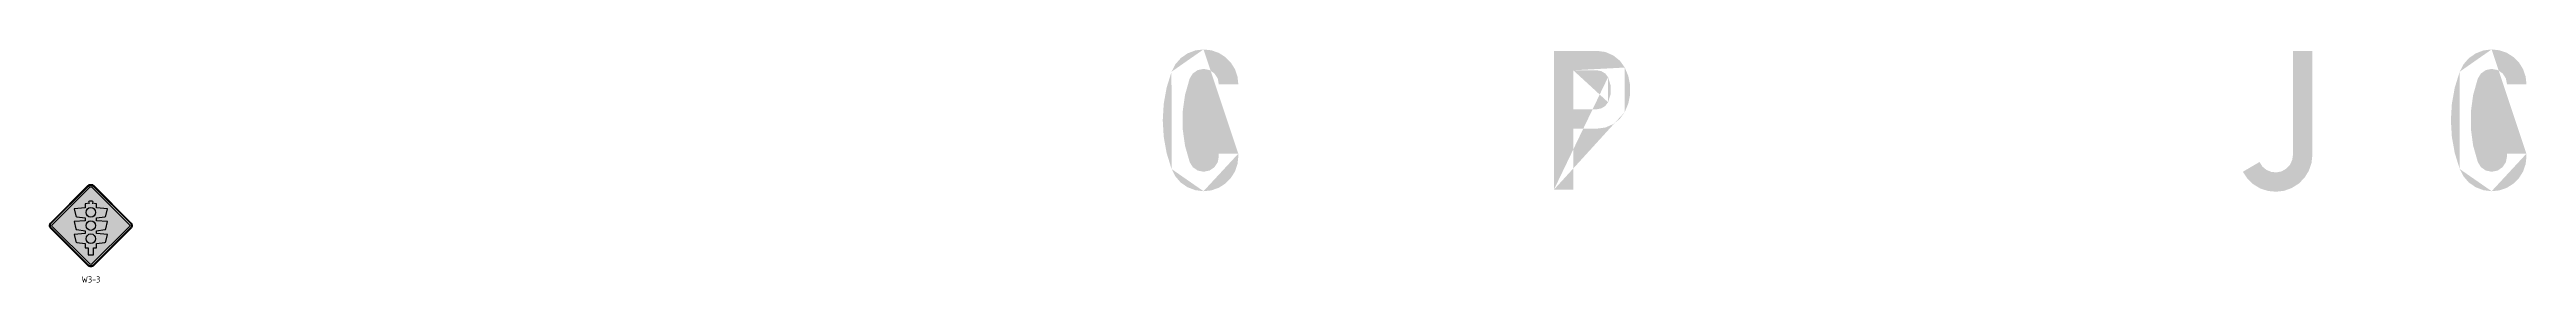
# Model space of a CAD drawing. Header units: millimetres. Extents: x 220 to 1473, y -1293 to 154.
# Drawn here: x 220 to 1198, y 61 to 154 of the extents above.
import ezdxf
from ezdxf.enums import TextEntityAlignment as Align

# ---------------------------------------------------------------- set-up
doc = ezdxf.new("R2010")
doc.units = ezdxf.units.MM
doc.linetypes.add('CENTERX2', pattern=[101.6, 63.5, -12.7, 12.7, -12.7])
doc.layers.add('FLUORO Yellow-Green', color=7, linetype='Continuous', true_color=0xd6e342)
for name, color, linetype in [('GREEN', 84, 'Continuous'), ('L25', 1, 'Continuous'), ('L35', 3, 'Continuous'), ('T25', 1, 'Continuous')]:
    doc.layers.add(name, color=color, linetype=linetype)
doc.styles.add('ISO', font='isocp2.shx')

msp = doc.modelspace()

# ---------------------------------------------------------------- hatches: boundary and pattern name
at = {"layer": 'FLUORO Yellow-Green'}
h = msp.add_hatch(color=256, dxfattribs=at)
edge = h.paths.add_edge_path()
edge.add_arc((235.86, 69.27), 1.6, 225, 315, ccw=False)
edge.add_line((234.72, 68.14), (220.02, 82.85))
edge.add_arc((221.15, 83.98), 1.6, 135, 225, ccw=False)
edge.add_line((220.02, 85.11), (234.72, 99.82))
edge.add_arc((235.86, 98.69), 1.6, 45, 135, ccw=False)
edge.add_line((236.99, 99.82), (251.69, 85.11))
edge.add_arc((250.56, 83.98), 1.6, -45, 45, ccw=False)
edge.add_line((251.69, 82.85), (236.99, 68.14))
edge = h.paths.add_edge_path(flags=16)
edge.add_arc((235.86, 69.27), 1.28, 225, 315, ccw=False)
edge.add_line((234.95, 68.37), (220.24, 83.07))
edge.add_arc((221.15, 83.98), 1.28, 135, 225, ccw=False)
edge.add_line((220.24, 84.88), (234.95, 99.59))
edge.add_arc((235.86, 98.69), 1.28, 45, 135, ccw=False)
edge.add_line((236.76, 99.59), (251.47, 84.88))
edge.add_arc((250.56, 83.98), 1.28, -45, 45, ccw=False)
edge.add_line((251.47, 83.07), (236.76, 68.37))
h = msp.add_hatch(color=256, dxfattribs=at)
edge = h.paths.add_edge_path()
edge.add_arc((235.86, 69.27), 0.64, 225, 315, ccw=False)
edge.add_line((235.4, 68.82), (220.7, 83.53))
edge.add_arc((221.15, 83.98), 0.64, 135, 225, ccw=False)
edge.add_line((220.7, 84.43), (235.4, 99.14))
edge.add_arc((235.86, 98.69), 0.64, 45, 135, ccw=False)
edge.add_line((236.31, 99.14), (251.02, 84.43))
edge.add_arc((250.56, 83.98), 0.64, -45, 45, ccw=False)
edge.add_line((251.02, 83.53), (236.31, 68.82))
edge = h.paths.add_edge_path(flags=16)
edge.add_line((233.64, 80.82), (229.22, 80.5))
edge.add_line((229.22, 80.5), (229.93, 77.65))
edge.add_arc((230.39, 77.77), 0.474, 194.03624, 262.56859)
edge.add_line((230.33, 77.3), (233.64, 76.87))
edge.add_line((233.64, 76.87), (233.64, 75.13))
edge.add_line((233.64, 75.13), (234.75, 75.13))
edge.add_line((234.75, 75.13), (234.75, 72.38))
edge.add_line((234.75, 72.38), (236.96, 72.38))
edge.add_line((236.96, 72.38), (236.96, 75.13))
edge.add_line((236.96, 75.13), (238.07, 75.13))
edge.add_line((238.07, 75.13), (238.07, 76.87))
edge.add_line((238.07, 76.87), (241.38, 77.3))
edge.add_arc((241.32, 77.77), 0.474, 277.43141, 345.96376)
edge.add_line((241.78, 77.65), (242.49, 80.5))
edge.add_line((242.49, 80.5), (238.07, 80.82))
edge.add_line((238.07, 80.82), (238.07, 81.92))
edge.add_line((238.07, 81.92), (241.38, 82.36))
edge.add_arc((241.32, 82.83), 0.474, 277.43141, 345.96376)
edge.add_line((241.78, 82.71), (242.49, 85.56))
edge.add_line((242.49, 85.56), (238.07, 85.87))
edge.add_line((238.07, 85.87), (238.07, 86.98))
edge.add_line((238.07, 86.98), (241.38, 87.41))
edge.add_arc((241.32, 87.88), 0.474, 277.43141, 345.96376)
edge.add_line((241.78, 87.77), (242.49, 90.62))
edge.add_line((242.49, 90.62), (238.07, 90.93))
edge.add_line((238.07, 90.93), (238.07, 92.63))
edge.add_line((238.07, 92.63), (236.33, 92.79))
edge.add_arc((236.33, 93.18), 0.395, 270, 450)
edge.add_line((236.33, 93.58), (235.38, 93.58))
edge.add_arc((235.38, 93.18), 0.395, 90, 270)
edge.add_line((235.38, 92.79), (233.64, 92.63))
edge.add_line((233.64, 92.63), (233.64, 90.93))
edge.add_line((233.64, 90.93), (229.22, 90.62))
edge.add_line((229.22, 90.62), (229.93, 87.77))
edge.add_arc((230.39, 87.88), 0.474, 194.03624, 262.56859)
edge.add_line((230.33, 87.41), (233.64, 86.98))
edge.add_line((233.64, 86.98), (233.64, 85.87))
edge.add_line((233.64, 85.87), (229.22, 85.56))
edge.add_line((229.22, 85.56), (229.93, 82.71))
edge.add_arc((230.39, 82.83), 0.474, 194.03624, 262.56859)
edge.add_line((230.33, 82.36), (233.64, 81.92))
edge.add_line((233.64, 81.92), (233.64, 80.82))
edge = h.paths.add_edge_path(flags=0)
edge.add_arc((235.86, 89.19), 1.9, 0, 360)
edge = h.paths.add_edge_path(flags=0)
edge.add_arc((235.86, 83.98), 1.9, 0, 360)
edge = h.paths.add_edge_path(flags=0)
edge.add_arc((235.86, 78.76), 1.9, 0, 360)
at = {"layer": 'GREEN'}
h = msp.add_hatch(color=256, dxfattribs=at)
h.paths.add_polyline_path([(689.07, 111.33), (689.04, 111.33)], flags=16)
edge = h.paths.add_edge_path()
edge.add_line((681.36, 112.44), (689.07, 112.44))
edge.add_line((689.07, 112.44), (689.07, 111.33))
edge.add_line((688.73, 108.26), (689.07, 111.33))
edge.add_line((688.73, 108.26), (687.73, 105.35))
edge.add_line((687.73, 105.35), (686.08, 102.75))
edge.add_line((686.08, 102.75), (683.91, 100.56))
edge.add_line((683.91, 100.56), (681.31, 98.91))
edge.add_line((681.31, 98.91), (678.39, 97.9))
edge.add_line((678.39, 97.9), (675.33, 97.57))
edge.add_line((675.33, 97.57), (672.08, 97.98))
edge.add_line((672.08, 97.98), (669.01, 99.14))
edge.add_line((669.01, 99.14), (666.33, 100.99))
edge.add_line((666.33, 100.99), (664.19, 103.47))
edge.add_line((664.19, 103.47), (662.7, 106.38))
edge.add_line((662.7, 106.38), (660.76, 112.64))
edge.add_line((660.76, 112.64), (659.6, 119.09))
edge.add_line((659.6, 119.09), (659.22, 125.64))
edge.add_line((659.22, 125.64), (659.6, 132.16))
edge.add_line((659.6, 132.16), (660.76, 138.6))
edge.add_line((660.76, 138.6), (662.7, 144.86))
edge.add_line((662.7, 144.86), (664.19, 147.78))
edge.add_line((664.19, 147.78), (666.33, 150.25))
edge.add_line((666.33, 150.25), (669.01, 152.11))
edge.add_line((669.01, 152.11), (672.08, 153.29))
edge.add_line((672.08, 153.29), (675.33, 153.68))
edge.add_line((675.33, 153.68), (678.39, 153.34))
edge.add_line((678.39, 153.34), (681.31, 152.34))
edge.add_line((681.31, 152.34), (683.91, 150.69))
edge.add_line((683.91, 150.69), (686.08, 148.52))
edge.add_line((686.08, 148.52), (687.73, 145.9))
edge.add_line((687.73, 145.9), (688.73, 142.98))
edge.add_line((688.73, 142.98), (689.07, 139.92))
edge.add_line((689.07, 139.92), (681.36, 139.92))
edge.add_line((681.36, 139.92), (680.92, 142.24))
edge.add_line((680.92, 142.24), (679.61, 144.22))
edge.add_line((679.61, 144.22), (677.65, 145.53))
edge.add_line((677.65, 145.53), (675.33, 145.97))
edge.add_line((675.33, 145.97), (673.01, 145.51))
edge.add_line((673.01, 145.51), (671.07, 144.14))
edge.add_line((671.07, 144.14), (669.84, 142.13))
edge.add_line((669.84, 142.13), (668.01, 135.66))
edge.add_line((668.01, 135.66), (667.08, 128.99))
edge.add_line((667.08, 128.99), (667.08, 122.26))
edge.add_line((667.08, 122.26), (668.01, 115.61))
edge.add_line((668.01, 115.61), (669.84, 109.14))
edge.add_line((669.84, 109.14), (671.07, 107.1))
edge.add_line((671.07, 107.1), (673.01, 105.76))
edge.add_line((673.01, 105.76), (675.33, 105.27))
edge.add_line((675.33, 105.27), (677.65, 105.74))
edge.add_line((677.65, 105.74), (679.61, 107.05))
edge.add_line((679.61, 107.05), (680.92, 109.01))
edge.add_line((680.92, 109.01), (681.36, 111.33))
edge.add_line((681.36, 111.33), (681.36, 112.44))
edge = h.paths.add_edge_path(flags=16)
edge.add_line((689.07, 112.44), (689.04, 112.44))
edge.add_line((675.33, 153.68), (675.3, 153.68))
edge.add_line((662.7, 144.86), (662.67, 144.86))
edge.add_line((662.7, 106.38), (662.67, 106.38))
edge.add_line((675.33, 97.57), (675.3, 97.57))
h = msp.add_hatch(color=256, dxfattribs=at)
h.paths.add_polyline_path([(830.73, 145.43), (830.7, 145.43)], flags=16)
edge = h.paths.add_edge_path(flags=17)
edge.add_line((821.37, 130.02), (821.37, 145.43))
edge.add_line((821.37, 145.43), (830.73, 145.43))
edge.add_line((832.48, 145.07), (830.73, 145.43))
edge.add_line((832.48, 145.07), (834.03, 144.12))
edge.add_line((834.03, 144.12), (835.11, 142.67))
edge.add_line((835.11, 142.67), (836.12, 139.43))
edge.add_line((836.12, 139.43), (836.12, 136.02))
edge.add_line((836.12, 136.02), (835.11, 132.78))
edge.add_line((835.11, 132.78), (834.03, 131.33))
edge.add_line((834.03, 131.33), (832.48, 130.38))
edge.add_line((832.48, 130.38), (830.73, 130.02))
edge.add_line((830.73, 130.02), (821.37, 130.02))
h.paths.add_polyline_path([(830.7, 153.11), (830.73, 153.11)], flags=16)
edge = h.paths.add_edge_path()
edge.add_line((821.37, 98.13), (813.69, 98.13))
edge.add_line((813.69, 98.13), (813.69, 153.11))
edge.add_line((813.69, 153.11), (830.73, 153.11))
edge.add_line((834.03, 152.67), (830.73, 153.11))
edge.add_line((834.03, 152.67), (837.12, 151.33))
edge.add_line((837.12, 151.33), (839.75, 149.25))
edge.add_line((839.75, 149.25), (841.71, 146.51))
edge.add_line((841.71, 146.51), (843.1, 143.14))
edge.add_line((843.1, 143.14), (843.82, 139.55))
edge.add_line((843.82, 139.55), (843.82, 135.89))
edge.add_line((843.82, 135.89), (843.1, 132.31))
edge.add_line((843.1, 132.31), (841.71, 128.94))
edge.add_line((841.71, 128.94), (839.75, 126.2))
edge.add_line((839.75, 126.2), (837.12, 124.12))
edge.add_line((837.12, 124.12), (834.03, 122.77))
edge.add_line((834.03, 122.77), (830.73, 122.34))
edge.add_line((830.73, 122.34), (821.37, 122.34))
edge.add_line((821.37, 122.34), (821.37, 98.13))
edge = h.paths.add_edge_path()
edge.add_line((821.37, 145.43), (821.35, 145.43))
edge.add_line((835.11, 132.78), (835.08, 132.78))
edge.add_line((835.11, 142.67), (835.08, 142.67))
edge.add_line((813.69, 98.13), (813.67, 98.13))
edge.add_line((841.71, 128.94), (841.68, 128.94))
edge.add_line((841.71, 146.51), (841.68, 146.51))
h = msp.add_hatch(color=256, dxfattribs=at)
h.paths.add_polyline_path([(830.73, 145.43), (830.7, 145.43)], flags=16)
edge = h.paths.add_edge_path(flags=17)
edge.add_line((821.37, 130.02), (821.37, 145.43))
edge.add_line((821.37, 145.43), (830.73, 145.43))
edge.add_line((832.48, 145.07), (830.73, 145.43))
edge.add_line((832.48, 145.07), (834.03, 144.12))
edge.add_line((834.03, 144.12), (835.11, 142.67))
edge.add_line((835.11, 142.67), (836.12, 139.43))
edge.add_line((836.12, 139.43), (836.12, 136.02))
edge.add_line((836.12, 136.02), (835.11, 132.78))
edge.add_line((835.11, 132.78), (834.03, 131.33))
edge.add_line((834.03, 131.33), (832.48, 130.38))
edge.add_line((832.48, 130.38), (830.73, 130.02))
edge.add_line((830.73, 130.02), (821.37, 130.02))
h.paths.add_polyline_path([(830.7, 153.11), (830.73, 153.11)], flags=16)
edge = h.paths.add_edge_path()
edge.add_line((821.37, 98.13), (813.69, 98.13))
edge.add_line((813.69, 98.13), (813.69, 153.11))
edge.add_line((813.69, 153.11), (830.73, 153.11))
edge.add_line((834.03, 152.67), (830.73, 153.11))
edge.add_line((834.03, 152.67), (837.12, 151.33))
edge.add_line((837.12, 151.33), (839.75, 149.25))
edge.add_line((839.75, 149.25), (841.71, 146.51))
edge.add_line((841.71, 146.51), (843.1, 143.14))
edge.add_line((843.1, 143.14), (843.82, 139.55))
edge.add_line((843.82, 139.55), (843.82, 135.89))
edge.add_line((843.82, 135.89), (843.1, 132.31))
edge.add_line((843.1, 132.31), (841.71, 128.94))
edge.add_line((841.71, 128.94), (839.75, 126.2))
edge.add_line((839.75, 126.2), (837.12, 124.12))
edge.add_line((837.12, 124.12), (834.03, 122.77))
edge.add_line((834.03, 122.77), (830.73, 122.34))
edge.add_line((830.73, 122.34), (821.37, 122.34))
edge.add_line((821.37, 122.34), (821.37, 98.13))
edge = h.paths.add_edge_path()
edge.add_line((821.37, 145.43), (821.35, 145.43))
edge.add_line((835.11, 132.78), (835.08, 132.78))
edge.add_line((835.11, 142.67), (835.08, 142.67))
edge.add_line((813.69, 98.13), (813.67, 98.13))
edge.add_line((841.71, 128.94), (841.68, 128.94))
edge.add_line((841.71, 146.51), (841.68, 146.51))
h = msp.add_hatch(color=256, dxfattribs=at)
h.paths.add_polyline_path([(1105.6, 111.87), (1105.58, 111.87)], flags=16)
edge = h.paths.add_edge_path()
edge.add_line((1105.6, 153.11), (1105.6, 111.87))
edge.add_line((1105.27, 109.84), (1105.6, 111.87))
edge.add_line((1105.27, 109.84), (1104.36, 107.95))
edge.add_line((1104.36, 107.95), (1102.92, 106.46))
edge.add_line((1102.92, 106.46), (1101.12, 105.43))
edge.add_line((1101.12, 105.43), (1099.08, 105.02))
edge.add_line((1099.08, 105.02), (1097.02, 105.22))
edge.add_line((1097.02, 105.22), (1095.11, 106.02))
edge.add_line((1095.11, 106.02), (1093.51, 107.36))
edge.add_line((1093.51, 107.36), (1092.4, 109.14))
edge.add_line((1092.4, 109.14), (1085.81, 105.27))
edge.add_line((1085.81, 105.27), (1087.58, 102.59))
edge.add_line((1087.58, 102.59), (1089.9, 100.35))
edge.add_line((1089.9, 100.35), (1092.66, 98.67))
edge.add_line((1092.66, 98.67), (1095.73, 97.67))
edge.add_line((1095.73, 97.67), (1098.95, 97.36))
edge.add_line((1098.95, 97.36), (1102.15, 97.75))
edge.add_line((1102.15, 97.75), (1105.16, 98.85))
edge.add_line((1105.16, 98.85), (1107.89, 100.58))
edge.add_line((1107.89, 100.58), (1110.16, 102.88))
edge.add_line((1110.16, 102.88), (1111.86, 105.63))
edge.add_line((1111.86, 105.63), (1112.92, 108.68))
edge.add_line((1112.92, 108.68), (1113.28, 111.87))
edge.add_line((1113.28, 111.87), (1113.28, 153.11))
edge.add_line((1113.28, 153.11), (1105.6, 153.11))
edge = h.paths.add_edge_path(flags=16)
edge.add_line((1113.28, 111.87), (1113.26, 111.87))
edge.add_line((1113.28, 111.87), (1113.26, 111.87))
edge = h.paths.add_edge_path(flags=16)
edge.add_line((1092.4, 109.14), (1092.38, 109.14))
h = msp.add_hatch(color=256, dxfattribs=at)
h.paths.add_polyline_path([(1197.83, 111.33), (1197.8, 111.33)], flags=16)
edge = h.paths.add_edge_path()
edge.add_line((1190.15, 112.44), (1197.83, 112.44))
edge.add_line((1197.83, 112.44), (1197.83, 111.33))
edge.add_line((1197.49, 108.26), (1197.83, 111.33))
edge.add_line((1197.49, 108.26), (1196.49, 105.35))
edge.add_line((1196.49, 105.35), (1194.86, 102.75))
edge.add_line((1194.86, 102.75), (1192.67, 100.56))
edge.add_line((1192.67, 100.56), (1190.07, 98.91))
edge.add_line((1190.07, 98.91), (1187.16, 97.9))
edge.add_line((1187.16, 97.9), (1184.09, 97.57))
edge.add_line((1184.09, 97.57), (1180.84, 97.98))
edge.add_line((1180.84, 97.98), (1177.8, 99.14))
edge.add_line((1177.8, 99.14), (1175.09, 100.99))
edge.add_line((1175.09, 100.99), (1172.95, 103.47))
edge.add_line((1172.95, 103.47), (1171.46, 106.38))
edge.add_line((1171.46, 106.38), (1169.52, 112.64))
edge.add_line((1169.52, 112.64), (1168.36, 119.09))
edge.add_line((1168.36, 119.09), (1167.98, 125.64))
edge.add_line((1167.98, 125.64), (1168.36, 132.16))
edge.add_line((1168.36, 132.16), (1169.52, 138.6))
edge.add_line((1169.52, 138.6), (1171.46, 144.86))
edge.add_line((1171.46, 144.86), (1172.95, 147.78))
edge.add_line((1172.95, 147.78), (1175.09, 150.25))
edge.add_line((1175.09, 150.25), (1177.8, 152.11))
edge.add_line((1177.8, 152.11), (1180.84, 153.29))
edge.add_line((1180.84, 153.29), (1184.09, 153.68))
edge.add_line((1184.09, 153.68), (1187.16, 153.34))
edge.add_line((1187.16, 153.34), (1190.07, 152.34))
edge.add_line((1190.07, 152.34), (1192.67, 150.69))
edge.add_line((1192.67, 150.69), (1194.86, 148.52))
edge.add_line((1194.86, 148.52), (1196.49, 145.9))
edge.add_line((1196.49, 145.9), (1197.49, 142.98))
edge.add_line((1197.49, 142.98), (1197.83, 139.92))
edge.add_line((1197.83, 139.92), (1190.15, 139.92))
edge.add_line((1190.15, 139.92), (1189.68, 142.24))
edge.add_line((1189.68, 142.24), (1188.37, 144.22))
edge.add_line((1188.37, 144.22), (1186.41, 145.53))
edge.add_line((1186.41, 145.53), (1184.09, 145.97))
edge.add_line((1184.09, 145.97), (1181.77, 145.51))
edge.add_line((1181.77, 145.51), (1179.83, 144.14))
edge.add_line((1179.83, 144.14), (1178.6, 142.13))
edge.add_line((1178.6, 142.13), (1176.77, 135.66))
edge.add_line((1176.77, 135.66), (1175.87, 128.99))
edge.add_line((1175.87, 128.99), (1175.87, 122.26))
edge.add_line((1175.87, 122.26), (1176.77, 115.61))
edge.add_line((1176.77, 115.61), (1178.6, 109.14))
edge.add_line((1178.6, 109.14), (1179.83, 107.1))
edge.add_line((1179.83, 107.1), (1181.77, 105.76))
edge.add_line((1181.77, 105.76), (1184.09, 105.27))
edge.add_line((1184.09, 105.27), (1186.41, 105.74))
edge.add_line((1186.41, 105.74), (1188.37, 107.05))
edge.add_line((1188.37, 107.05), (1189.68, 109.01))
edge.add_line((1189.68, 109.01), (1190.15, 111.33))
edge.add_line((1190.15, 111.33), (1190.15, 112.44))
edge = h.paths.add_edge_path(flags=16)
edge.add_line((1197.83, 112.44), (1197.8, 112.44))
edge.add_line((1184.09, 153.68), (1184.06, 153.68))
edge.add_line((1171.46, 144.86), (1171.43, 144.86))
edge.add_line((1171.46, 106.38), (1171.43, 106.38))
edge.add_line((1184.09, 97.57), (1184.06, 97.57))
at = {"layer": 'L25'}
h = msp.add_hatch(color=256, dxfattribs=at)
edge = h.paths.add_edge_path(flags=16)
edge.add_arc((235.86, 69.27), 0.64, 225, 315, ccw=False)
edge.add_line((235.4, 68.82), (220.7, 83.53))
edge.add_arc((221.15, 83.98), 0.64, 135, 225, ccw=False)
edge.add_line((220.7, 84.43), (235.4, 99.14))
edge.add_arc((235.86, 98.69), 0.64, 45, 135, ccw=False)
edge.add_line((236.31, 99.14), (251.02, 84.43))
edge.add_arc((250.56, 83.98), 0.64, -45, 45, ccw=False)
edge.add_line((251.02, 83.53), (236.31, 68.82))
edge = h.paths.add_edge_path()
edge.add_arc((235.86, 69.27), 1.28, 225, 315, ccw=False)
edge.add_line((234.95, 68.37), (220.24, 83.07))
edge.add_arc((221.15, 83.98), 1.28, 135, 225, ccw=False)
edge.add_line((220.24, 84.88), (234.95, 99.59))
edge.add_arc((235.86, 98.69), 1.28, 45, 135, ccw=False)
edge.add_line((236.76, 99.59), (251.47, 84.88))
edge.add_arc((250.56, 83.98), 1.28, -45, 45, ccw=False)
edge.add_line((251.47, 83.07), (236.76, 68.37))
h = msp.add_hatch(color=256, dxfattribs=at)
edge = h.paths.add_edge_path()
edge.add_line((233.64, 80.82), (229.22, 80.5))
edge.add_line((229.22, 80.5), (229.93, 77.65))
edge.add_arc((230.39, 77.77), 0.474, 194.03624, 262.56859)
edge.add_line((230.33, 77.3), (233.64, 76.87))
edge.add_line((233.64, 76.87), (233.64, 75.13))
edge.add_line((233.64, 75.13), (234.75, 75.13))
edge.add_line((234.75, 75.13), (234.75, 72.38))
edge.add_line((234.75, 72.38), (236.96, 72.38))
edge.add_line((236.96, 72.38), (236.96, 75.13))
edge.add_line((236.96, 75.13), (238.07, 75.13))
edge.add_line((238.07, 75.13), (238.07, 76.87))
edge.add_line((238.07, 76.87), (241.38, 77.3))
edge.add_arc((241.32, 77.77), 0.474, 277.43141, 345.96376)
edge.add_line((241.78, 77.65), (242.49, 80.5))
edge.add_line((242.49, 80.5), (238.07, 80.82))
edge.add_line((238.07, 80.82), (238.07, 81.92))
edge.add_line((238.07, 81.92), (241.38, 82.36))
edge.add_arc((241.32, 82.83), 0.474, 277.43141, 345.96376)
edge.add_line((241.78, 82.71), (242.49, 85.56))
edge.add_line((242.49, 85.56), (238.07, 85.87))
edge.add_line((238.07, 85.87), (238.07, 86.98))
edge.add_line((238.07, 86.98), (241.38, 87.41))
edge.add_arc((241.32, 87.88), 0.474, 277.43141, 345.96376)
edge.add_line((241.78, 87.77), (242.49, 90.62))
edge.add_line((242.49, 90.62), (238.07, 90.93))
edge.add_line((238.07, 90.93), (238.07, 92.63))
edge.add_line((238.07, 92.63), (236.33, 92.79))
edge.add_arc((236.33, 93.18), 0.395, 270, 450)
edge.add_line((236.33, 93.58), (235.38, 93.58))
edge.add_arc((235.38, 93.18), 0.395, 90, 270)
edge.add_line((235.38, 92.79), (233.64, 92.63))
edge.add_line((233.64, 92.63), (233.64, 90.93))
edge.add_line((233.64, 90.93), (229.22, 90.62))
edge.add_line((229.22, 90.62), (229.93, 87.77))
edge.add_arc((230.39, 87.88), 0.474, 194.03624, 262.56859)
edge.add_line((230.33, 87.41), (233.64, 86.98))
edge.add_line((233.64, 86.98), (233.64, 85.87))
edge.add_line((233.64, 85.87), (229.22, 85.56))
edge.add_line((229.22, 85.56), (229.93, 82.71))
edge.add_arc((230.39, 82.83), 0.474, 194.03624, 262.56859)
edge.add_line((230.33, 82.36), (233.64, 81.92))
edge.add_line((233.64, 81.92), (233.64, 80.82))
edge = h.paths.add_edge_path(flags=16)
edge.add_arc((235.86, 83.98), 1.9, 0, 360)
edge = h.paths.add_edge_path(flags=16)
edge.add_arc((235.86, 78.76), 1.9, 0, 360)
edge = h.paths.add_edge_path(flags=16)
edge.add_arc((235.86, 89.19), 1.9, 0, 360)

# ---------------------------------------------------------------- linework, layer by layer
for points in [[(236.76, 68.37, -0.414214), (234.95, 68.37), (220.24, 83.07, -0.414214), (220.24, 84.88), (234.95, 99.59, -0.414214), (236.76, 99.59), (251.47, 84.88, -0.414214), (251.47, 83.07)], [(236.31, 68.82, -0.414214), (235.4, 68.82), (220.7, 83.53, -0.414214), (220.7, 84.43), (235.4, 99.14, -0.414214), (236.31, 99.14), (251.02, 84.43, -0.414214), (251.02, 83.53)], [(233.64, 80.82), (229.22, 80.5), (229.93, 77.65, 0.308272), (230.33, 77.3), (233.64, 76.87), (233.64, 75.13), (234.75, 75.13), (234.75, 72.38), (236.96, 72.38), (236.96, 75.13), (238.07, 75.13), (238.07, 76.87), (241.38, 77.3, 0.308272), (241.78, 77.65), (242.49, 80.5), (238.07, 80.82), (238.07, 81.92), (241.38, 82.36, 0.308272), (241.78, 82.71), (242.49, 85.56), (238.07, 85.87), (238.07, 86.98), (241.38, 87.41, 0.308272), (241.78, 87.77), (242.49, 90.62), (238.07, 90.93), (238.07, 92.63), (236.33, 92.79, 1), (236.33, 93.58), (235.38, 93.58, 1), (235.38, 92.79), (233.64, 92.63), (233.64, 90.93), (229.22, 90.62), (229.93, 87.77, 0.308272), (230.33, 87.41), (233.64, 86.98), (233.64, 85.87), (229.22, 85.56), (229.93, 82.71, 0.308272), (230.33, 82.36), (233.64, 81.92)]]:
    msp.add_lwpolyline(points, format="xyb", close=True, dxfattribs=at)
for centre in [(235.86, 89.19), (235.86, 83.98), (235.86, 78.76)]:
    msp.add_circle(centre, 1.9, dxfattribs=at)
at = {"layer": 'L35'}
msp.add_lwpolyline([(236.99, 68.14, -0.414214), (234.72, 68.14), (220.02, 82.85, -0.414214), (220.02, 85.11), (234.72, 99.82, -0.414214), (236.99, 99.82), (251.69, 85.11, -0.414214), (251.69, 82.85)], format="xyb", close=True, dxfattribs=at)

# ---------------------------------------------------------------- texts
at = {"layer": 'T25', "linetype": 'CENTERX2', "style": 'ISO'}
msp.add_text('W3-3', height=2.5, dxfattribs=at).set_placement((235.85, 62.67), align=Align.MIDDLE_CENTER)

doc.saveas('drawing.dxf')
